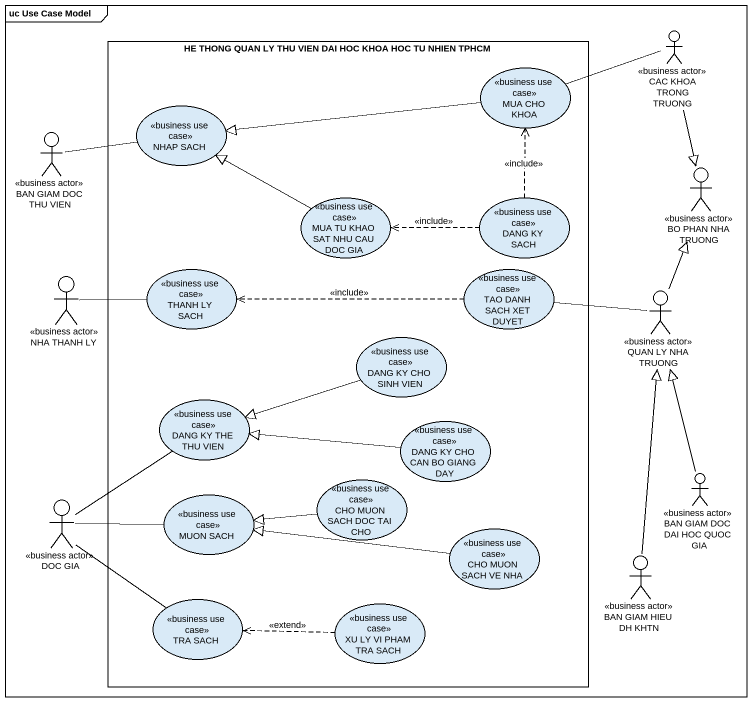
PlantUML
@startuml
mainframe uc Use Case Model
actor "CAC KHOA TRONG TRUONG" as CAC_KHOA_TRONG_TRUONG <<business actor>>
rectangle "HE THONG QUAN LY THU VIEN DAI HOC KHOA HOC TU NHIEN TPHCM" as HE_THONG_QUAN_LY_THU_VIEN {
  usecase "MUA CHO KHOA" as MUA_CHO_KHOA <<business use case>>
  usecase "NHAP SACH" as NHAP_SACH <<business use case>>
  usecase "MUA TU KHAO SAT NHU CAU DOC GIA" as MUA_TU_KHAO_SAT_NHU_CAU_DOC <<business use case>>
  usecase "DANG KY SACH" as DANG_KY_SACH <<business use case>>
  usecase "THANH LY SACH" as THANH_LY_SACH <<business use case>>
  usecase "TAO DANH SACH XET DUYET" as TAO_DANH_SACH_XET_DUYET <<business use case>>
  usecase "DANG KY CHO SINH VIEN" as DANG_KY_CHO_SINH_VIEN <<business use case>>
  usecase "DANG KY THE THU VIEN" as DANG_KY_THE_THU_VIEN <<business use case>>
  usecase "DANG KY CHO CAN BO GIANG DAY" as DANG_KY_CHO_CAN_BO_GIANG_DAY <<business use case>>
  usecase "MUON SACH" as MUON_SACH <<business use case>>
  usecase "CHO MUON SACH DOC TAI CHO" as CHO_MUON_SACH_DOC_TAI_CHO <<business use case>>
  usecase "CHO MUON SACH VE NHA" as CHO_MUON_SACH_VE_NHA <<business use case>>
  usecase "TRA SACH" as TRA_SACH <<business use case>>
  usecase "XU LY VI PHAM TRA SACH" as XU_LY_VI_PHAM_TRA_SACH <<business use case>>
}
actor "BAN GIAM DOC THU VIEN" as BAN_GIAM_DOC_THU_VIEN <<business actor>>
actor "BO PHAN NHA TRUONG" as BO_PHAN_NHA_TRUONG <<business actor>>
actor "NHA THANH LY" as NHA_THANH_LY <<business actor>>
actor "QUAN LY NHA TRUONG" as QUAN_LY_NHA_TRUONG <<business actor>>
actor "BAN GIAM DOC DAI HOC QUOC GIA" as BAN_GIAM_DOC_DAI_HOC_QUOC <<business actor>>
actor "DOC GIA" as DOC_GIA <<business actor>>
actor "BAN GIAM HIEU DH KHTN" as BAN_GIAM_HIEU_DH_KHTN <<business actor>>
CAC_KHOA_TRONG_TRUONG -left- MUA_CHO_KHOA
CAC_KHOA_TRONG_TRUONG --|> BO_PHAN_NHA_TRUONG
MUA_CHO_KHOA -left-|> NHAP_SACH
BAN_GIAM_DOC_THU_VIEN -right- NHAP_SACH
MUA_TU_KHAO_SAT_NHU_CAU_DOC -left-|> NHAP_SACH
DANG_KY_SACH .up.> MUA_CHO_KHOA : <<include>>
DANG_KY_SACH .left.> MUA_TU_KHAO_SAT_NHU_CAU_DOC : <<include>>
NHA_THANH_LY -right- THANH_LY_SACH
TAO_DANH_SACH_XET_DUYET .left.> THANH_LY_SACH : <<include>>
QUAN_LY_NHA_TRUONG -up-|> BO_PHAN_NHA_TRUONG
QUAN_LY_NHA_TRUONG -left- TAO_DANH_SACH_XET_DUYET
DANG_KY_CHO_SINH_VIEN -left-|> DANG_KY_THE_THU_VIEN
DANG_KY_CHO_CAN_BO_GIANG_DAY -left-|> DANG_KY_THE_THU_VIEN
CHO_MUON_SACH_DOC_TAI_CHO -left-|> MUON_SACH
BAN_GIAM_DOC_DAI_HOC_QUOC -up-|> QUAN_LY_NHA_TRUONG
DOC_GIA -up- DANG_KY_THE_THU_VIEN
DOC_GIA -right- MUON_SACH
DOC_GIA -- TRA_SACH
CHO_MUON_SACH_VE_NHA -left-|> MUON_SACH
BAN_GIAM_HIEU_DH_KHTN -up-|> QUAN_LY_NHA_TRUONG
XU_LY_VI_PHAM_TRA_SACH .left.> TRA_SACH : <<extend>>
@enduml
